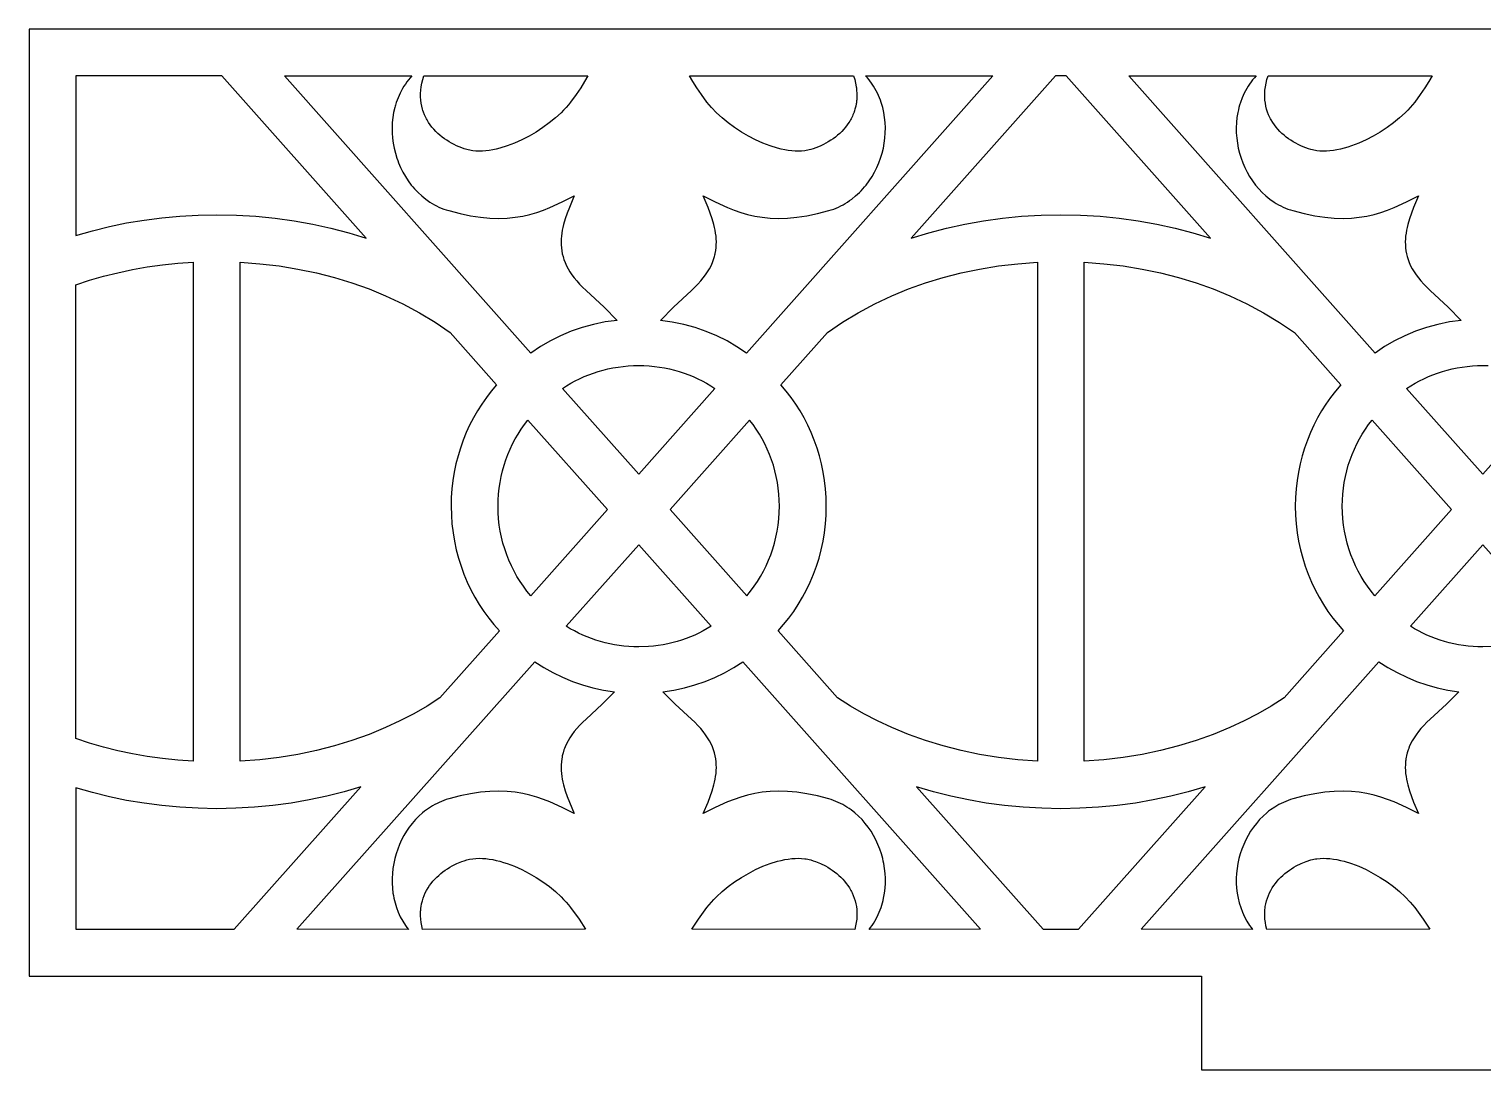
# Model space of a CAD drawing. Extents: x -831 to 1547, y -1426 to -385.
# Drawn here: x -699.27 to -652.77, y -549.92 to -516.62 of the extents above; entities that cross this region are included whole.
import ezdxf

# ---------------------------------------------------------------- set-up
doc = ezdxf.new("R2010")
doc.units = 0
doc.layers.add('CUT', color=18, linetype='CONTINUOUS')

msp = doc.modelspace()

# ---------------------------------------------------------------- linework, layer by layer
at = {"layer": 'CUT'}
for points in [[(-606.269, -516.625), (-699.269, -516.625), (-699.269, -546.924), (-661.769, -546.924), (-661.769, -549.924), (-643.769, -549.924), (-643.769, -546.924), (-606.269, -546.924)], [(-688.485, -523.316), (-693.102, -518.125), (-697.769, -518.125), (-697.769, -523.226), (-697.241, -523.075), (-696.701, -522.942), (-696.151, -522.828), (-695.591, -522.734), (-695.022, -522.66), (-694.445, -522.606), (-693.86, -522.574), (-693.269, -522.563), (-692.637, -522.575), (-692.013, -522.612), (-691.398, -522.673), (-690.793, -522.758), (-690.198, -522.865), (-689.614, -522.994), (-689.043, -523.145)], [(-680.464, -525.944), (-680.843, -525.996), (-681.213, -526.071), (-681.574, -526.17), (-681.925, -526.292), (-682.266, -526.436), (-682.595, -526.601), (-682.912, -526.785), (-683.216, -526.988), (-691.095, -518.125), (-687.024, -518.117), (-687.081, -518.181), (-687.135, -518.247), (-687.186, -518.314), (-687.234, -518.383), (-687.28, -518.453), (-687.323, -518.525), (-687.401, -518.671), (-687.436, -518.746), (-687.468, -518.821), (-687.498, -518.898), (-687.525, -518.975), (-687.55, -519.054), (-687.561, -519.093), (-687.572, -519.133), (-687.608, -519.293), (-687.635, -519.454), (-687.651, -519.618), (-687.658, -519.782), (-687.656, -519.946), (-687.644, -520.11), (-687.623, -520.273), (-687.592, -520.435), (-687.553, -520.595), (-687.505, -520.753), (-687.478, -520.83), (-687.449, -520.907), (-687.384, -521.058), (-687.311, -521.205), (-687.23, -521.346), (-687.141, -521.483), (-687.043, -521.614), (-686.992, -521.677), (-686.939, -521.738), (-686.826, -521.855), (-686.707, -521.965), (-686.58, -522.067), (-686.447, -522.159), (-686.377, -522.202), (-686.306, -522.243), (-686.233, -522.281), (-686.159, -522.317), (-686.083, -522.35), (-686.005, -522.381), (-685.926, -522.408), (-685.845, -522.433), (-685.485, -522.527), (-685.147, -522.598), (-684.828, -522.645), (-684.528, -522.673), (-684.244, -522.681), (-683.976, -522.671), (-683.722, -522.646), (-683.48, -522.607), (-683.25, -522.554), (-683.029, -522.491), (-682.817, -522.418), (-682.612, -522.337), (-682.217, -522.157), (-681.833, -521.965), (-681.985, -522.329), (-682.055, -522.511), (-682.118, -522.694), (-682.172, -522.877), (-682.194, -522.969), (-682.213, -523.062), (-682.229, -523.154), (-682.241, -523.247), (-682.248, -523.34), (-682.251, -523.433), (-682.25, -523.527), (-682.243, -523.621), (-682.231, -523.715), (-682.213, -523.81), (-682.19, -523.905), (-682.176, -523.953), (-682.16, -524.001), (-682.124, -524.097), (-682.103, -524.145), (-682.081, -524.194), (-682.031, -524.291), (-681.973, -524.388), (-681.907, -524.486), (-681.834, -524.585), (-681.752, -524.684), (-681.662, -524.784), (-681.563, -524.885), (-681.454, -524.986), (-680.879, -525.521)], [(-686.64, -518.124), (-681.394, -518.125), (-681.499, -518.307), (-681.625, -518.506), (-681.774, -518.723), (-681.95, -518.961), (-682.019, -519.047), (-682.093, -519.133), (-682.171, -519.218), (-682.255, -519.302), (-682.434, -519.467), (-682.629, -519.626), (-682.835, -519.777), (-683.053, -519.919), (-683.278, -520.051), (-683.509, -520.17), (-683.743, -520.275), (-683.977, -520.365), (-684.21, -520.437), (-684.326, -520.466), (-684.439, -520.49), (-684.552, -520.508), (-684.662, -520.522), (-684.771, -520.53), (-684.876, -520.532), (-684.98, -520.528), (-685.08, -520.518), (-685.128, -520.51), (-685.176, -520.501), (-685.223, -520.49), (-685.269, -520.478), (-685.351, -520.453), (-685.432, -520.424), (-685.514, -520.392), (-685.595, -520.357), (-685.675, -520.319), (-685.754, -520.277), (-685.833, -520.232), (-685.909, -520.184), (-685.984, -520.133), (-686.057, -520.079), (-686.128, -520.021), (-686.197, -519.961), (-686.262, -519.897), (-686.324, -519.83), (-686.384, -519.76), (-686.44, -519.687), (-686.491, -519.612), (-686.539, -519.533), (-686.562, -519.492), (-686.583, -519.451), (-686.603, -519.409), (-686.622, -519.366), (-686.656, -519.278), (-686.672, -519.233), (-686.685, -519.188), (-686.709, -519.094), (-686.728, -518.998), (-686.74, -518.898), (-686.746, -518.796), (-686.746, -518.691), (-686.739, -518.583), (-686.725, -518.472), (-686.704, -518.359), (-686.676, -518.243)], [(-676.322, -526.988), (-676.626, -526.787), (-676.943, -526.604), (-677.273, -526.441), (-677.613, -526.298), (-677.964, -526.176), (-678.326, -526.076), (-678.695, -525.999), (-679.073, -525.944), (-678.658, -525.521), (-678.083, -524.986), (-677.975, -524.885), (-677.876, -524.784), (-677.785, -524.684), (-677.704, -524.585), (-677.63, -524.486), (-677.565, -524.388), (-677.507, -524.291), (-677.457, -524.194), (-677.414, -524.097), (-677.377, -524.001), (-677.348, -523.905), (-677.335, -523.858), (-677.335, -523.856), (-677.334, -523.855), (-677.334, -523.853), (-677.334, -523.852), (-677.333, -523.85), (-677.333, -523.849), (-677.333, -523.847), (-677.332, -523.846), (-677.332, -523.844), (-677.332, -523.843), (-677.331, -523.841), (-677.331, -523.84), (-677.33, -523.838), (-677.33, -523.837), (-677.33, -523.835), (-677.329, -523.834), (-677.328, -523.828), (-677.328, -523.826), (-677.328, -523.825), (-677.327, -523.823), (-677.327, -523.822), (-677.326, -523.821), (-677.326, -523.819), (-677.326, -523.818), (-677.326, -523.816), (-677.325, -523.815), (-677.325, -523.813), (-677.324, -523.812), (-677.324, -523.81), (-677.319, -523.786), (-677.315, -523.763), (-677.31, -523.739), (-677.307, -523.715), (-677.303, -523.692), (-677.303, -523.69), (-677.302, -523.689), (-677.302, -523.687), (-677.302, -523.686), (-677.302, -523.684), (-677.302, -523.683), (-677.302, -523.681), (-677.301, -523.68), (-677.301, -523.678), (-677.301, -523.677), (-677.301, -523.675), (-677.301, -523.674), (-677.3, -523.668), (-677.297, -523.644), (-677.294, -523.621), (-677.288, -523.527), (-677.286, -523.433), (-677.29, -523.34), (-677.297, -523.247), (-677.309, -523.154), (-677.324, -523.062), (-677.343, -522.969), (-677.366, -522.877), (-677.42, -522.694), (-677.482, -522.511), (-677.552, -522.329), (-677.704, -521.965), (-677.321, -522.157), (-676.926, -522.337), (-676.72, -522.418), (-676.508, -522.491), (-676.288, -522.554), (-676.057, -522.606), (-675.816, -522.646), (-675.562, -522.671), (-675.293, -522.681), (-675.01, -522.673), (-674.709, -522.645), (-674.391, -522.598), (-674.052, -522.527), (-673.693, -522.433), (-673.612, -522.408), (-673.533, -522.381), (-673.455, -522.35), (-673.379, -522.317), (-673.305, -522.281), (-673.232, -522.243), (-673.161, -522.203), (-673.091, -522.159), (-673.023, -522.114), (-672.958, -522.067), (-672.831, -521.965), (-672.711, -521.855), (-672.654, -521.797), (-672.599, -521.738), (-672.546, -521.677), (-672.494, -521.614), (-672.397, -521.483), (-672.308, -521.346), (-672.227, -521.205), (-672.154, -521.058), (-672.089, -520.907), (-672.032, -520.753), (-671.984, -520.595), (-671.945, -520.435), (-671.915, -520.274), (-671.894, -520.11), (-671.882, -519.946), (-671.88, -519.782), (-671.886, -519.618), (-671.903, -519.454), (-671.929, -519.293), (-671.966, -519.133), (-672.012, -518.976), (-672.04, -518.898), (-672.069, -518.821), (-672.102, -518.746), (-672.137, -518.671), (-672.174, -518.597), (-672.215, -518.525), (-672.258, -518.453), (-672.303, -518.383), (-672.403, -518.247), (-672.457, -518.181), (-672.514, -518.117), (-668.442, -518.125)], [(-678.143, -518.125), (-672.898, -518.124), (-672.862, -518.243), (-672.833, -518.359), (-672.812, -518.472), (-672.81, -518.486), (-672.81, -518.488), (-672.81, -518.49), (-672.81, -518.492), (-672.809, -518.493), (-672.809, -518.495), (-672.809, -518.497), (-672.808, -518.498), (-672.808, -518.5), (-672.805, -518.528), (-672.801, -518.556), (-672.801, -518.557), (-672.801, -518.559), (-672.801, -518.561), (-672.801, -518.562), (-672.801, -518.564), (-672.8, -518.566), (-672.8, -518.568), (-672.8, -518.569), (-672.8, -518.571), (-672.799, -518.573), (-672.799, -518.574), (-672.799, -518.576), (-672.799, -518.578), (-672.799, -518.58), (-672.799, -518.581), (-672.799, -518.583), (-672.792, -518.691), (-672.791, -518.744), (-672.792, -518.796), (-672.798, -518.898), (-672.798, -518.9), (-672.798, -518.901), (-672.798, -518.903), (-672.798, -518.904), (-672.799, -518.906), (-672.799, -518.908), (-672.799, -518.909), (-672.799, -518.911), (-672.799, -518.912), (-672.8, -518.914), (-672.799, -518.915), (-672.8, -518.917), (-672.8, -518.923), (-672.801, -518.93), (-672.801, -518.931), (-672.801, -518.933), (-672.802, -518.934), (-672.802, -518.936), (-672.802, -518.937), (-672.802, -518.939), (-672.802, -518.94), (-672.802, -518.942), (-672.803, -518.944), (-672.803, -518.945), (-672.803, -518.947), (-672.803, -518.948), (-672.803, -518.95), (-672.804, -518.951), (-672.804, -518.953), (-672.804, -518.954), (-672.804, -518.956), (-672.804, -518.958), (-672.805, -518.959), (-672.805, -518.961), (-672.805, -518.962), (-672.805, -518.964), (-672.805, -518.965), (-672.806, -518.967), (-672.806, -518.968), (-672.806, -518.97), (-672.806, -518.971), (-672.807, -518.973), (-672.807, -518.974), (-672.807, -518.976), (-672.807, -518.978), (-672.807, -518.979), (-672.808, -518.981), (-672.808, -518.982), (-672.808, -518.984), (-672.808, -518.985), (-672.808, -518.987), (-672.809, -518.988), (-672.809, -518.99), (-672.809, -518.991), (-672.809, -518.993), (-672.81, -518.994), (-672.81, -518.996), (-672.81, -518.998), (-672.814, -519.022), (-672.819, -519.046), (-672.823, -519.07), (-672.828, -519.094), (-672.852, -519.188), (-672.866, -519.233), (-672.873, -519.256), (-672.875, -519.262), (-672.876, -519.263), (-672.876, -519.264), (-672.877, -519.266), (-672.877, -519.267), (-672.878, -519.269), (-672.878, -519.27), (-672.879, -519.271), (-672.879, -519.273), (-672.88, -519.274), (-672.88, -519.276), (-672.881, -519.277), (-672.881, -519.278), (-672.916, -519.366), (-672.934, -519.409), (-672.955, -519.451), (-672.976, -519.492), (-672.998, -519.533), (-673.022, -519.573), (-673.046, -519.612), (-673.098, -519.687), (-673.154, -519.76), (-673.213, -519.83), (-673.276, -519.897), (-673.341, -519.961), (-673.41, -520.021), (-673.48, -520.079), (-673.553, -520.133), (-673.628, -520.184), (-673.705, -520.232), (-673.783, -520.277), (-673.863, -520.319), (-673.943, -520.357), (-674.024, -520.392), (-674.105, -520.424), (-674.187, -520.453), (-674.269, -520.478), (-674.314, -520.49), (-674.362, -520.501), (-674.409, -520.51), (-674.458, -520.518), (-674.558, -520.528), (-674.661, -520.532), (-674.767, -520.53), (-674.876, -520.522), (-674.986, -520.508), (-675.098, -520.49), (-675.212, -520.466), (-675.327, -520.437), (-675.561, -520.365), (-675.795, -520.275), (-676.029, -520.17), (-676.26, -520.051), (-676.485, -519.919), (-676.702, -519.777), (-676.909, -519.626), (-677.104, -519.467), (-677.283, -519.302), (-677.445, -519.133), (-677.519, -519.047), (-677.587, -518.961), (-677.763, -518.723), (-677.913, -518.506), (-678.039, -518.307)], [(-661.483, -523.317), (-666.101, -518.125), (-666.435, -518.125), (-671.053, -523.316), (-670.495, -523.145), (-669.923, -522.994), (-669.34, -522.865), (-668.745, -522.758), (-668.139, -522.673), (-667.524, -522.612), (-666.9, -522.575), (-666.269, -522.563), (-665.637, -522.575), (-665.013, -522.612), (-664.398, -522.673), (-663.792, -522.758), (-663.197, -522.865), (-662.613, -522.994), (-662.042, -523.145)], [(-653.463, -525.944), (-653.842, -525.996), (-654.212, -526.071), (-654.573, -526.17), (-654.924, -526.292), (-655.265, -526.436), (-655.594, -526.601), (-655.911, -526.785), (-656.215, -526.988), (-664.094, -518.125), (-660.023, -518.117), (-660.079, -518.181), (-660.134, -518.247), (-660.185, -518.314), (-660.233, -518.383), (-660.279, -518.453), (-660.322, -518.525), (-660.4, -518.671), (-660.467, -518.821), (-660.524, -518.975), (-660.549, -519.054), (-660.571, -519.133), (-660.59, -519.212), (-660.607, -519.293), (-660.634, -519.454), (-660.65, -519.618), (-660.657, -519.782), (-660.655, -519.946), (-660.643, -520.11), (-660.621, -520.273), (-660.591, -520.435), (-660.552, -520.595), (-660.504, -520.753), (-660.448, -520.907), (-660.383, -521.058), (-660.31, -521.205), (-660.229, -521.346), (-660.14, -521.483), (-660.042, -521.614), (-659.938, -521.738), (-659.825, -521.855), (-659.706, -521.965), (-659.579, -522.067), (-659.446, -522.159), (-659.376, -522.202), (-659.305, -522.243), (-659.232, -522.281), (-659.158, -522.317), (-659.082, -522.35), (-659.004, -522.381), (-658.924, -522.408), (-658.844, -522.433), (-658.484, -522.527), (-658.146, -522.598), (-657.827, -522.645), (-657.527, -522.673), (-657.243, -522.681), (-656.975, -522.671), (-656.721, -522.646), (-656.479, -522.607), (-656.249, -522.554), (-656.028, -522.491), (-655.816, -522.418), (-655.611, -522.337), (-655.216, -522.157), (-654.832, -521.965), (-654.984, -522.329), (-655.054, -522.511), (-655.117, -522.694), (-655.17, -522.877), (-655.193, -522.969), (-655.212, -523.062), (-655.228, -523.154), (-655.24, -523.247), (-655.247, -523.34), (-655.25, -523.433), (-655.249, -523.527), (-655.246, -523.574), (-655.242, -523.621), (-655.23, -523.715), (-655.212, -523.81), (-655.189, -523.905), (-655.159, -524.001), (-655.123, -524.097), (-655.102, -524.145), (-655.08, -524.194), (-655.029, -524.291), (-654.972, -524.388), (-654.906, -524.486), (-654.833, -524.585), (-654.751, -524.684), (-654.661, -524.784), (-654.562, -524.885), (-654.453, -524.986), (-653.878, -525.521)], [(-659.639, -518.124), (-654.393, -518.125), (-654.498, -518.307), (-654.624, -518.506), (-654.773, -518.723), (-654.949, -518.961), (-655.018, -519.047), (-655.092, -519.133), (-655.17, -519.218), (-655.254, -519.302), (-655.433, -519.467), (-655.627, -519.626), (-655.834, -519.777), (-656.052, -519.919), (-656.277, -520.051), (-656.507, -520.17), (-656.741, -520.275), (-656.976, -520.365), (-657.093, -520.403), (-657.209, -520.437), (-657.324, -520.466), (-657.438, -520.49), (-657.551, -520.508), (-657.661, -520.522), (-657.769, -520.53), (-657.875, -520.532), (-657.979, -520.528), (-658.078, -520.518), (-658.127, -520.51), (-658.175, -520.501), (-658.222, -520.49), (-658.268, -520.478), (-658.35, -520.453), (-658.431, -520.424), (-658.513, -520.392), (-658.594, -520.357), (-658.674, -520.319), (-658.753, -520.277), (-658.832, -520.232), (-658.908, -520.184), (-658.983, -520.133), (-659.056, -520.079), (-659.127, -520.021), (-659.195, -519.961), (-659.261, -519.897), (-659.324, -519.83), (-659.383, -519.76), (-659.439, -519.687), (-659.491, -519.612), (-659.538, -519.533), (-659.561, -519.492), (-659.582, -519.451), (-659.602, -519.409), (-659.621, -519.366), (-659.655, -519.278), (-659.685, -519.188), (-659.708, -519.094), (-659.726, -518.998), (-659.739, -518.898), (-659.743, -518.847), (-659.745, -518.796), (-659.745, -518.691), (-659.738, -518.583), (-659.724, -518.472), (-659.703, -518.359), (-659.675, -518.243)], [(-694.019, -540.045), (-694.515, -540.011), (-695.005, -539.96), (-695.487, -539.893), (-695.961, -539.81), (-696.427, -539.711), (-696.884, -539.597), (-697.332, -539.468), (-697.77, -539.325), (-697.769, -524.804), (-697.331, -524.66), (-696.884, -524.532), (-696.427, -524.418), (-695.961, -524.319), (-695.487, -524.236), (-695.004, -524.169), (-694.515, -524.118), (-694.019, -524.084)], [(-692.519, -540.044), (-692.519, -524.085), (-691.891, -524.13), (-691.274, -524.203), (-690.67, -524.301), (-690.079, -524.425), (-689.502, -524.573), (-688.941, -524.745), (-688.396, -524.94), (-687.868, -525.156), (-687.316, -525.416), (-686.786, -525.699), (-686.281, -526.005), (-685.802, -526.333), (-684.318, -528.006), (-684.484, -528.204), (-684.642, -528.41), (-684.79, -528.622), (-684.928, -528.842), (-685.058, -529.067), (-685.177, -529.299), (-685.286, -529.536), (-685.385, -529.779), (-685.473, -530.028), (-685.549, -530.281), (-685.615, -530.539), (-685.67, -530.801), (-685.713, -531.068), (-685.744, -531.338), (-685.763, -531.612), (-685.769, -531.889), (-685.762, -532.175), (-685.742, -532.458), (-685.709, -532.738), (-685.663, -533.013), (-685.605, -533.284), (-685.535, -533.55), (-685.452, -533.811), (-685.358, -534.066), (-685.253, -534.316), (-685.137, -534.56), (-685.01, -534.798), (-684.873, -535.029), (-684.725, -535.253), (-684.568, -535.47), (-684.401, -535.679), (-684.225, -535.88), (-686.13, -538.024), (-686.539, -538.285), (-686.966, -538.53), (-687.409, -538.76), (-687.868, -538.973), (-688.396, -539.189), (-688.941, -539.384), (-689.502, -539.556), (-690.079, -539.704), (-690.67, -539.828), (-691.275, -539.926), (-691.891, -539.999)], [(-667.019, -540.044), (-667.646, -539.999), (-668.263, -539.926), (-668.867, -539.828), (-669.458, -539.704), (-670.035, -539.556), (-670.597, -539.384), (-671.142, -539.189), (-671.669, -538.973), (-672.129, -538.76), (-672.572, -538.53), (-672.998, -538.285), (-673.408, -538.024), (-675.312, -535.88), (-675.136, -535.679), (-674.97, -535.47), (-674.812, -535.253), (-674.665, -535.029), (-674.527, -534.798), (-674.4, -534.56), (-674.284, -534.316), (-674.179, -534.066), (-674.085, -533.811), (-674.003, -533.55), (-673.933, -533.284), (-673.874, -533.013), (-673.829, -532.738), (-673.796, -532.458), (-673.776, -532.175), (-673.769, -531.889), (-673.775, -531.612), (-673.794, -531.338), (-673.825, -531.068), (-673.868, -530.801), (-673.922, -530.539), (-673.988, -530.281), (-674.065, -530.028), (-674.153, -529.779), (-674.252, -529.536), (-674.361, -529.299), (-674.48, -529.067), (-674.609, -528.842), (-674.748, -528.622), (-674.896, -528.41), (-675.053, -528.204), (-675.219, -528.006), (-673.735, -526.333), (-673.256, -526.005), (-672.751, -525.699), (-672.222, -525.416), (-671.669, -525.156), (-671.142, -524.94), (-670.596, -524.745), (-670.035, -524.573), (-669.458, -524.425), (-668.867, -524.301), (-668.263, -524.203), (-667.646, -524.13), (-667.019, -524.085)], [(-665.519, -540.044), (-665.519, -524.085), (-664.891, -524.13), (-664.274, -524.203), (-663.67, -524.301), (-663.079, -524.425), (-662.502, -524.573), (-661.941, -524.745), (-661.396, -524.94), (-660.868, -525.156), (-660.314, -525.416), (-659.784, -525.7), (-659.279, -526.007), (-658.799, -526.336), (-657.317, -528.006), (-657.483, -528.204), (-657.641, -528.41), (-657.789, -528.622), (-657.927, -528.842), (-658.057, -529.067), (-658.176, -529.299), (-658.285, -529.536), (-658.383, -529.779), (-658.471, -530.028), (-658.549, -530.281), (-658.614, -530.539), (-658.669, -530.801), (-658.712, -531.068), (-658.743, -531.338), (-658.761, -531.612), (-658.768, -531.889), (-658.761, -532.175), (-658.741, -532.458), (-658.708, -532.738), (-658.662, -533.013), (-658.604, -533.284), (-658.533, -533.55), (-658.451, -533.811), (-658.357, -534.066), (-658.252, -534.316), (-658.136, -534.56), (-658.009, -534.798), (-657.872, -535.029), (-657.724, -535.253), (-657.567, -535.47), (-657.4, -535.679), (-657.224, -535.88), (-659.127, -538.022), (-659.537, -538.284), (-659.965, -538.53), (-660.408, -538.759), (-660.868, -538.973), (-661.396, -539.189), (-661.941, -539.384), (-662.502, -539.556), (-663.079, -539.704), (-663.67, -539.828), (-664.275, -539.926), (-664.891, -539.999)], [(-682.208, -528.123), (-682.076, -528.037), (-681.94, -527.957), (-681.801, -527.881), (-681.659, -527.811), (-681.515, -527.745), (-681.367, -527.685), (-681.217, -527.63), (-681.065, -527.58), (-680.91, -527.536), (-680.753, -527.498), (-680.593, -527.465), (-680.432, -527.438), (-680.269, -527.416), (-680.104, -527.401), (-679.937, -527.392), (-679.769, -527.389), (-679.601, -527.392), (-679.434, -527.401), (-679.269, -527.416), (-679.106, -527.438), (-678.944, -527.465), (-678.785, -527.498), (-678.628, -527.536), (-678.473, -527.58), (-678.32, -527.63), (-678.17, -527.685), (-678.023, -527.745), (-677.878, -527.811), (-677.737, -527.881), (-677.598, -527.957), (-677.462, -528.037), (-677.33, -528.123), (-679.769, -530.867)], [(-683.223, -534.752), (-683.343, -534.605), (-683.456, -534.452), (-683.563, -534.295), (-683.663, -534.133), (-683.756, -533.966), (-683.842, -533.795), (-683.921, -533.62), (-683.992, -533.44), (-684.055, -533.257), (-684.111, -533.071), (-684.158, -532.881), (-684.198, -532.688), (-684.229, -532.492), (-684.251, -532.293), (-684.264, -532.092), (-684.269, -531.889), (-684.265, -531.695), (-684.252, -531.503), (-684.232, -531.313), (-684.204, -531.126), (-684.168, -530.942), (-684.125, -530.76), (-684.075, -530.581), (-684.017, -530.406), (-683.952, -530.233), (-683.881, -530.064), (-683.803, -529.899), (-683.718, -529.738), (-683.626, -529.581), (-683.529, -529.427), (-683.425, -529.278), (-683.316, -529.134), (-680.772, -531.996)], [(-676.222, -529.134), (-678.765, -531.996), (-676.315, -534.752), (-676.195, -534.605), (-676.082, -534.452), (-675.974, -534.295), (-675.875, -534.133), (-675.781, -533.966), (-675.695, -533.795), (-675.617, -533.62), (-675.546, -533.44), (-675.482, -533.257), (-675.427, -533.071), (-675.379, -532.881), (-675.34, -532.688), (-675.309, -532.492), (-675.287, -532.293), (-675.273, -532.092), (-675.269, -531.889), (-675.273, -531.695), (-675.285, -531.503), (-675.305, -531.313), (-675.333, -531.126), (-675.369, -530.942), (-675.412, -530.76), (-675.463, -530.581), (-675.521, -530.406), (-675.585, -530.233), (-675.657, -530.064), (-675.735, -529.899), (-675.82, -529.738), (-675.911, -529.581), (-676.009, -529.427), (-676.112, -529.278)], [(-656.221, -534.752), (-656.341, -534.605), (-656.455, -534.452), (-656.562, -534.295), (-656.662, -534.133), (-656.755, -533.966), (-656.841, -533.795), (-656.92, -533.62), (-656.991, -533.44), (-657.054, -533.257), (-657.11, -533.071), (-657.157, -532.881), (-657.197, -532.688), (-657.227, -532.492), (-657.25, -532.293), (-657.263, -532.092), (-657.268, -531.889), (-657.263, -531.695), (-657.251, -531.503), (-657.231, -531.313), (-657.203, -531.126), (-657.167, -530.942), (-657.124, -530.76), (-657.074, -530.581), (-657.016, -530.406), (-656.951, -530.233), (-656.88, -530.064), (-656.801, -529.899), (-656.716, -529.738), (-656.625, -529.581), (-656.528, -529.427), (-656.424, -529.278), (-656.315, -529.134), (-653.771, -531.996)], [(-677.452, -535.731), (-677.709, -535.88), (-677.842, -535.948), (-677.978, -536.012), (-678.116, -536.07), (-678.256, -536.124), (-678.399, -536.174), (-678.543, -536.218), (-678.839, -536.292), (-678.99, -536.321), (-679.143, -536.345), (-679.297, -536.364), (-679.453, -536.378), (-679.769, -536.389), (-679.927, -536.386), (-680.085, -536.378), (-680.241, -536.364), (-680.395, -536.345), (-680.547, -536.321), (-680.698, -536.292), (-680.847, -536.257), (-680.994, -536.218), (-681.139, -536.174), (-681.281, -536.124), (-681.422, -536.07), (-681.56, -536.012), (-681.695, -535.948), (-681.828, -535.88), (-681.958, -535.808), (-682.086, -535.731), (-679.769, -533.125)], [(-683.094, -536.865), (-682.809, -537.048), (-682.514, -537.213), (-682.208, -537.362), (-681.892, -537.493), (-681.567, -537.605), (-681.233, -537.698), (-680.892, -537.772), (-680.544, -537.827), (-680.934, -538.218), (-681.454, -538.7), (-681.562, -538.801), (-681.662, -538.901), (-681.752, -539.001), (-681.834, -539.1), (-681.907, -539.199), (-681.973, -539.297), (-682.03, -539.395), (-682.081, -539.492), (-682.124, -539.589), (-682.125, -539.59), (-682.125, -539.592), (-682.125, -539.593), (-682.126, -539.595), (-682.127, -539.596), (-682.127, -539.598), (-682.128, -539.599), (-682.128, -539.601), (-682.129, -539.602), (-682.13, -539.604), (-682.131, -539.605), (-682.131, -539.607), (-682.132, -539.608), (-682.132, -539.61), (-682.133, -539.611), (-682.133, -539.613), (-682.134, -539.614), (-682.135, -539.616), (-682.135, -539.617), (-682.136, -539.619), (-682.138, -539.625), (-682.139, -539.626), (-682.139, -539.628), (-682.14, -539.629), (-682.141, -539.631), (-682.141, -539.632), (-682.141, -539.634), (-682.142, -539.635), (-682.143, -539.637), (-682.16, -539.685), (-682.19, -539.78), (-682.213, -539.875), (-682.223, -539.923), (-682.231, -539.97), (-682.243, -540.065), (-682.25, -540.159), (-682.251, -540.252), (-682.248, -540.346), (-682.24, -540.439), (-682.229, -540.532), (-682.213, -540.624), (-682.194, -540.716), (-682.172, -540.808), (-682.118, -540.992), (-682.055, -541.175), (-681.985, -541.357), (-681.833, -541.721), (-682.217, -541.528), (-682.612, -541.349), (-682.817, -541.268), (-683.029, -541.195), (-683.25, -541.131), (-683.48, -541.079), (-683.722, -541.04), (-683.976, -541.014), (-684.244, -541.005), (-684.528, -541.013), (-684.828, -541.04), (-685.147, -541.088), (-685.485, -541.158), (-685.844, -541.252), (-685.923, -541.276), (-686, -541.303), (-686.075, -541.332), (-686.149, -541.364), (-686.221, -541.398), (-686.292, -541.435), (-686.361, -541.474), (-686.429, -541.515), (-686.495, -541.558), (-686.559, -541.604), (-686.622, -541.651), (-686.683, -541.701), (-686.801, -541.805), (-686.911, -541.917), (-687.014, -542.036), (-687.063, -542.097), (-687.11, -542.161), (-687.199, -542.291), (-687.281, -542.426), (-687.355, -542.567), (-687.421, -542.711), (-687.479, -542.859), (-687.53, -543.01), (-687.572, -543.164), (-687.606, -543.319), (-687.632, -543.477), (-687.649, -543.635), (-687.657, -543.794), (-687.657, -543.954), (-687.647, -544.112), (-687.629, -544.27), (-687.616, -544.348), (-687.601, -544.426), (-687.564, -544.581), (-687.517, -544.732), (-687.461, -544.881), (-687.395, -545.027), (-687.319, -545.168), (-687.233, -545.305), (-687.186, -545.372), (-687.136, -545.437), (-690.702, -545.424)], [(-678.993, -537.827), (-678.645, -537.775), (-678.304, -537.702), (-677.97, -537.609), (-677.646, -537.497), (-677.33, -537.365), (-677.024, -537.216), (-676.728, -537.049), (-676.444, -536.865), (-668.835, -545.424), (-672.402, -545.437), (-672.352, -545.372), (-672.305, -545.305), (-672.26, -545.237), (-672.219, -545.168), (-672.143, -545.027), (-672.076, -544.881), (-672.047, -544.807), (-672.02, -544.732), (-671.973, -544.581), (-671.954, -544.504), (-671.936, -544.426), (-671.908, -544.27), (-671.89, -544.112), (-671.88, -543.954), (-671.88, -543.794), (-671.888, -543.635), (-671.906, -543.477), (-671.931, -543.319), (-671.947, -543.241), (-671.965, -543.164), (-672.008, -543.01), (-672.058, -542.859), (-672.117, -542.711), (-672.183, -542.567), (-672.257, -542.426), (-672.338, -542.291), (-672.427, -542.161), (-672.523, -542.036), (-672.627, -541.917), (-672.737, -541.805), (-672.854, -541.701), (-672.978, -541.604), (-673.042, -541.558), (-673.109, -541.515), (-673.176, -541.474), (-673.245, -541.435), (-673.316, -541.398), (-673.388, -541.364), (-673.462, -541.332), (-673.538, -541.303), (-673.615, -541.276), (-673.693, -541.252), (-674.052, -541.158), (-674.39, -541.088), (-674.709, -541.04), (-675.01, -541.013), (-675.293, -541.005), (-675.562, -541.014), (-675.816, -541.04), (-676.057, -541.079), (-676.288, -541.131), (-676.508, -541.195), (-676.721, -541.268), (-676.926, -541.349), (-677.321, -541.528), (-677.704, -541.721), (-677.552, -541.357), (-677.419, -540.992), (-677.366, -540.808), (-677.344, -540.716), (-677.324, -540.624), (-677.309, -540.532), (-677.297, -540.439), (-677.29, -540.346), (-677.286, -540.252), (-677.288, -540.159), (-677.295, -540.065), (-677.306, -539.97), (-677.324, -539.875), (-677.348, -539.78), (-677.377, -539.685), (-677.414, -539.589), (-677.457, -539.492), (-677.507, -539.395), (-677.565, -539.297), (-677.63, -539.199), (-677.704, -539.1), (-677.785, -539.001), (-677.875, -538.901), (-677.975, -538.801), (-678.083, -538.7), (-678.603, -538.218)], [(-656.093, -536.865), (-655.808, -537.048), (-655.513, -537.213), (-655.206, -537.362), (-654.891, -537.493), (-654.566, -537.605), (-654.232, -537.698), (-653.891, -537.772), (-653.543, -537.827), (-653.933, -538.218), (-654.453, -538.7), (-654.562, -538.801), (-654.661, -538.901), (-654.751, -539.001), (-654.833, -539.1), (-654.906, -539.199), (-654.972, -539.297), (-655.029, -539.395), (-655.08, -539.492), (-655.123, -539.589), (-655.132, -539.613), (-655.133, -539.614), (-655.133, -539.616), (-655.134, -539.617), (-655.135, -539.619), (-655.137, -539.625), (-655.138, -539.626), (-655.138, -539.628), (-655.139, -539.629), (-655.139, -539.631), (-655.142, -539.637), (-655.159, -539.685), (-655.189, -539.78), (-655.201, -539.828), (-655.207, -539.852), (-655.212, -539.875), (-655.222, -539.923), (-655.23, -539.97), (-655.237, -540.018), (-655.24, -540.041), (-655.242, -540.065), (-655.249, -540.159), (-655.25, -540.252), (-655.247, -540.346), (-655.24, -540.439), (-655.228, -540.532), (-655.212, -540.624), (-655.193, -540.716), (-655.17, -540.808), (-655.117, -540.992), (-655.054, -541.175), (-654.984, -541.357), (-654.832, -541.721), (-655.216, -541.528), (-655.611, -541.349), (-655.816, -541.268), (-656.028, -541.195), (-656.249, -541.131), (-656.479, -541.079), (-656.721, -541.04), (-656.975, -541.014), (-657.243, -541.005), (-657.527, -541.013), (-657.827, -541.04), (-658.146, -541.088), (-658.484, -541.158), (-658.843, -541.252), (-658.922, -541.276), (-658.999, -541.303), (-659.074, -541.332), (-659.148, -541.364), (-659.22, -541.398), (-659.291, -541.435), (-659.428, -541.515), (-659.558, -541.604), (-659.621, -541.651), (-659.682, -541.701), (-659.799, -541.805), (-659.91, -541.917), (-660.013, -542.036), (-660.109, -542.161), (-660.198, -542.291), (-660.28, -542.426), (-660.354, -542.567), (-660.42, -542.711), (-660.478, -542.859), (-660.529, -543.01), (-660.571, -543.164), (-660.605, -543.319), (-660.631, -543.477), (-660.648, -543.635), (-660.656, -543.794), (-660.656, -543.954), (-660.646, -544.112), (-660.628, -544.27), (-660.6, -544.426), (-660.563, -544.581), (-660.516, -544.732), (-660.46, -544.881), (-660.394, -545.027), (-660.318, -545.168), (-660.231, -545.305), (-660.185, -545.372), (-660.135, -545.437), (-663.701, -545.424)], [(-697.77, -540.903), (-697.769, -545.424), (-692.709, -545.424), (-688.655, -540.867), (-689.195, -541.027), (-689.748, -541.167), (-690.311, -541.286), (-690.885, -541.385), (-691.469, -541.464), (-692.061, -541.52), (-692.661, -541.555), (-693.269, -541.566), (-693.86, -541.555), (-694.445, -541.523), (-695.022, -541.469), (-695.591, -541.395), (-696.151, -541.301), (-696.701, -541.187), (-697.241, -541.054)], [(-670.883, -540.867), (-666.829, -545.424), (-665.708, -545.424), (-661.653, -540.867), (-662.194, -541.026), (-662.746, -541.166), (-663.31, -541.286), (-663.884, -541.385), (-664.468, -541.464), (-665.061, -541.52), (-665.661, -541.555), (-666.269, -541.566), (-666.876, -541.555), (-667.477, -541.52), (-668.069, -541.464), (-668.652, -541.385), (-669.226, -541.286), (-669.79, -541.166), (-670.343, -541.027)], [(-681.471, -545.424), (-686.68, -545.427), (-686.707, -545.315), (-686.726, -545.206), (-686.739, -545.099), (-686.746, -544.995), (-686.746, -544.894), (-686.745, -544.869), (-686.745, -544.867), (-686.745, -544.866), (-686.745, -544.864), (-686.745, -544.863), (-686.745, -544.857), (-686.745, -544.855), (-686.744, -544.854), (-686.744, -544.852), (-686.744, -544.85), (-686.744, -544.849), (-686.744, -544.847), (-686.744, -544.846), (-686.744, -544.844), (-686.744, -544.843), (-686.744, -544.841), (-686.744, -544.84), (-686.744, -544.838), (-686.744, -544.837), (-686.743, -544.835), (-686.743, -544.833), (-686.743, -544.832), (-686.743, -544.83), (-686.743, -544.829), (-686.743, -544.827), (-686.743, -544.826), (-686.743, -544.824), (-686.742, -544.823), (-686.743, -544.821), (-686.742, -544.82), (-686.74, -544.795), (-686.74, -544.794), (-686.74, -544.792), (-686.74, -544.791), (-686.74, -544.789), (-686.74, -544.788), (-686.74, -544.786), (-686.74, -544.785), (-686.74, -544.783), (-686.738, -544.771), (-686.738, -544.769), (-686.738, -544.768), (-686.738, -544.766), (-686.737, -544.765), (-686.737, -544.763), (-686.737, -544.762), (-686.737, -544.76), (-686.737, -544.759), (-686.737, -544.757), (-686.737, -544.756), (-686.736, -544.754), (-686.736, -544.753), (-686.736, -544.751), (-686.736, -544.75), (-686.736, -544.748), (-686.735, -544.747), (-686.729, -544.699), (-686.712, -544.606), (-686.69, -544.515), (-686.663, -544.427), (-686.631, -544.342), (-686.595, -544.259), (-686.554, -544.179), (-686.509, -544.102), (-686.461, -544.028), (-686.408, -543.956), (-686.353, -543.888), (-686.294, -543.822), (-686.263, -543.79), (-686.232, -543.759), (-686.168, -543.699), (-686.101, -543.642), (-686.032, -543.587), (-685.96, -543.536), (-685.888, -543.488), (-685.813, -543.442), (-685.738, -543.4), (-685.583, -543.323), (-685.426, -543.259), (-685.348, -543.232), (-685.269, -543.208), (-685.223, -543.195), (-685.177, -543.184), (-685.079, -543.168), (-684.979, -543.158), (-684.876, -543.154), (-684.771, -543.156), (-684.662, -543.164), (-684.552, -543.177), (-684.439, -543.196), (-684.325, -543.22), (-684.21, -543.249), (-684.094, -543.283), (-683.977, -543.321), (-683.742, -543.41), (-683.509, -543.515), (-683.278, -543.635), (-683.053, -543.766), (-682.835, -543.909), (-682.628, -544.06), (-682.434, -544.219), (-682.255, -544.384), (-682.171, -544.468), (-682.093, -544.553), (-682.019, -544.639), (-681.95, -544.725), (-681.678, -545.1)], [(-672.857, -545.427), (-678.066, -545.424), (-677.859, -545.1), (-677.587, -544.725), (-677.519, -544.639), (-677.445, -544.553), (-677.366, -544.468), (-677.283, -544.384), (-677.104, -544.219), (-676.909, -544.06), (-676.702, -543.909), (-676.485, -543.766), (-676.26, -543.635), (-676.029, -543.515), (-675.795, -543.41), (-675.561, -543.321), (-675.327, -543.249), (-675.212, -543.22), (-675.098, -543.196), (-674.986, -543.177), (-674.875, -543.164), (-674.767, -543.156), (-674.661, -543.154), (-674.558, -543.158), (-674.458, -543.168), (-674.409, -543.175), (-674.362, -543.184), (-674.314, -543.195), (-674.268, -543.208), (-674.19, -543.232), (-674.111, -543.259), (-673.954, -543.323), (-673.8, -543.4), (-673.724, -543.442), (-673.65, -543.488), (-673.577, -543.536), (-673.506, -543.587), (-673.437, -543.642), (-673.37, -543.699), (-673.305, -543.759), (-673.244, -543.822), (-673.185, -543.888), (-673.129, -543.956), (-673.077, -544.028), (-673.028, -544.102), (-672.983, -544.179), (-672.962, -544.219), (-672.943, -544.259), (-672.906, -544.342), (-672.874, -544.427), (-672.847, -544.515), (-672.825, -544.606), (-672.808, -544.699), (-672.797, -544.795), (-672.791, -544.894), (-672.791, -544.944), (-672.792, -544.995), (-672.798, -545.099), (-672.811, -545.206), (-672.831, -545.315)], [(-654.47, -545.424), (-659.679, -545.427), (-659.706, -545.315), (-659.725, -545.206), (-659.738, -545.099), (-659.745, -544.995), (-659.745, -544.894), (-659.739, -544.795), (-659.734, -544.747), (-659.734, -544.745), (-659.734, -544.744), (-659.734, -544.742), (-659.733, -544.741), (-659.733, -544.739), (-659.733, -544.738), (-659.733, -544.736), (-659.733, -544.735), (-659.733, -544.732), (-659.732, -544.73), (-659.732, -544.729), (-659.732, -544.727), (-659.732, -544.726), (-659.732, -544.724), (-659.731, -544.723), (-659.728, -544.699), (-659.711, -544.606), (-659.689, -544.515), (-659.662, -544.427), (-659.63, -544.342), (-659.594, -544.259), (-659.553, -544.179), (-659.508, -544.102), (-659.46, -544.028), (-659.407, -543.956), (-659.352, -543.888), (-659.293, -543.822), (-659.231, -543.759), (-659.167, -543.699), (-659.1, -543.642), (-659.031, -543.587), (-658.959, -543.536), (-658.886, -543.488), (-658.812, -543.442), (-658.737, -543.4), (-658.582, -543.323), (-658.425, -543.259), (-658.268, -543.208), (-658.222, -543.195), (-658.175, -543.184), (-658.127, -543.175), (-658.078, -543.168), (-657.978, -543.158), (-657.875, -543.154), (-657.769, -543.156), (-657.661, -543.164), (-657.551, -543.177), (-657.438, -543.196), (-657.324, -543.22), (-657.209, -543.249), (-656.976, -543.321), (-656.741, -543.41), (-656.507, -543.515), (-656.277, -543.635), (-656.052, -543.766), (-655.834, -543.909), (-655.627, -544.06), (-655.433, -544.219), (-655.254, -544.384), (-655.092, -544.553), (-655.018, -544.639), (-654.949, -544.725), (-654.677, -545.1)]]:
    msp.add_lwpolyline(points, close=True, dxfattribs=at)
for points in [[(-650.329, -528.123), (-652.768, -530.867), (-655.207, -528.123), (-655.074, -528.037), (-654.939, -527.957), (-654.8, -527.881), (-654.658, -527.811), (-654.513, -527.745), (-654.366, -527.685), (-654.216, -527.63), (-654.064, -527.58), (-653.909, -527.536), (-653.752, -527.498), (-653.592, -527.465), (-653.431, -527.438), (-653.268, -527.416), (-653.103, -527.401), (-652.936, -527.392), (-652.768, -527.389), (-652.599, -527.392)], [(-652.452, -536.378), (-652.768, -536.389), (-652.926, -536.386), (-653.084, -536.378), (-653.24, -536.364), (-653.394, -536.345), (-653.546, -536.321), (-653.697, -536.292), (-653.846, -536.257), (-653.993, -536.218), (-654.138, -536.174), (-654.28, -536.124), (-654.421, -536.07), (-654.558, -536.012), (-654.694, -535.948), (-654.827, -535.88), (-654.957, -535.808), (-655.084, -535.731), (-652.768, -533.125), (-650.451, -535.731)]]:
    msp.add_lwpolyline(points, dxfattribs=at)

doc.saveas('drawing.dxf')
